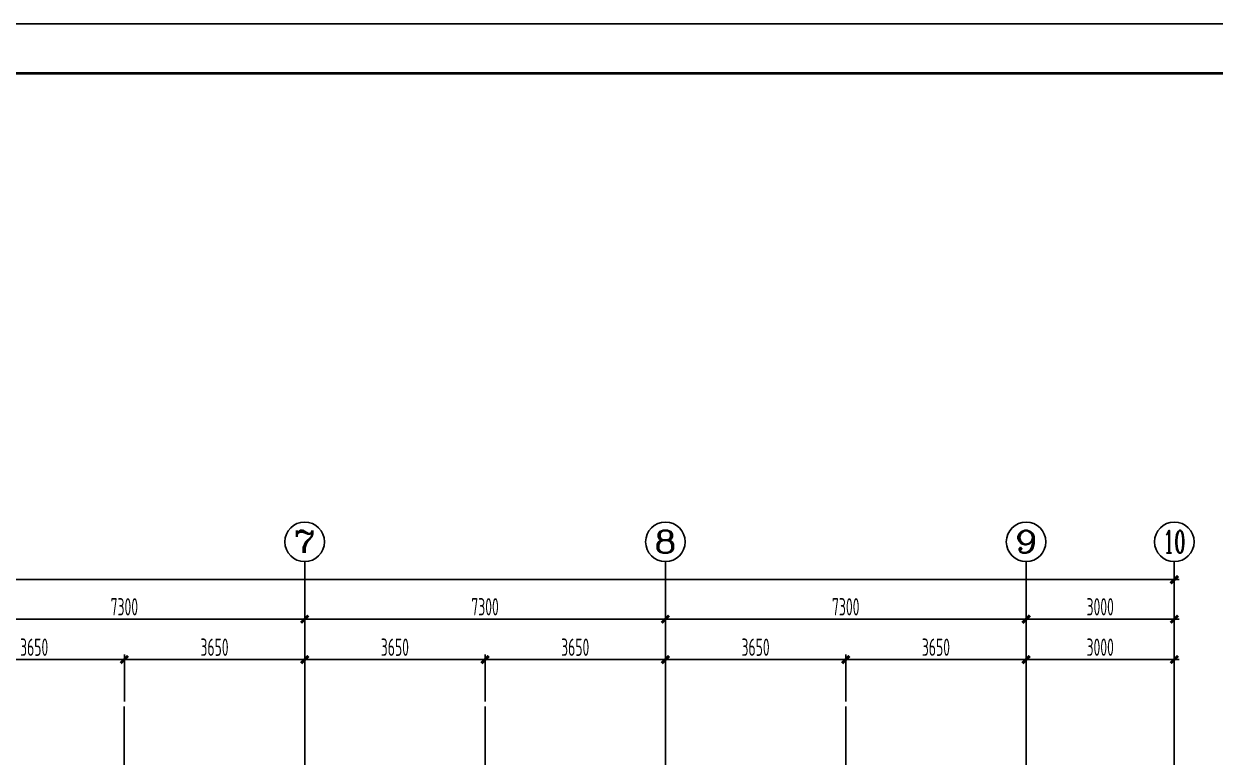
# Model space of a CAD drawing. Extents: x -472319 to -112444, y -516749 to -5704.
# Drawn here: x -172633 to -148522, y -230439 to -215611 of the extents above; entities that cross this region are included whole.
import ezdxf
from ezdxf.enums import TextEntityAlignment as Align

# ---------------------------------------------------------------- set-up
doc = ezdxf.new("R2010")
doc.units = 0
doc.header["$LTSCALE"] = 100
doc.header["$MEASUREMENT"] = 0
doc.linetypes.add('CENTER', pattern=[2, 1.25, -0.25, 0.25, -0.25])
doc.linetypes.add('DOTE', pattern=[2.42, 2, -0.2, 0.02, -0.2])
for name, color, linetype in [('1301', 24, 'Continuous'), ('AXIS', 3, 'Continuous'), ('AXIS_TEXT', 7, 'Continuous'), ('DOTE', 1, 'CENTER'), ('FRAME', 3, 'Continuous'), ('填充', 8, 'Continuous')]:
    doc.layers.add(name, color=color, linetype=linetype)
doc.styles.add('_TCH_AXIS', font='COMPLEX', dxfattribs={"bigfont": 'GBCBIG'})
doc.styles.add('COMPLEX', font='COMPLEX')
doc.styles.add('HZ', font='tssdeng.shx', dxfattribs={"width": 0.6, "height": 350, "bigfont": 'a.shx'})
doc.dimstyles.new('DIMN', dxfattribs={"dimtxt": 350, "dimasz": 150, "dimexe": 100, "dimexo": 100, "dimgap": 75, "dimtad": 1, "dimdec": 0, "dimzin": 0, "dimdsep": 46, "dimtxsty": 'HZ', "dimblk": 'ARCHTICK', "dimcen": 0.09, "dimdle": 100, "dimclrd": 3, "dimclre": 3, "dimclrt": 7, "dimazin": 2, "dimtfac": 1, "dimtdec": 0, "dimtmove": 2, "dimatfit": 3, "dimldrblk": 'ARCHTICK', "dimfxl": 1, "dimtolj": 1, "dimtzin": 0, "dimarcsym": 0})

# ---------------------------------------------------------------- blocks, each defined once
blk = doc.blocks.new('_ArchTick')
at = {"color": 0, "linetype": 'ByBlock', "const_width": 0.4}
blk.add_lwpolyline([(-0.5, -0.5), (0.5, 0.5)], dxfattribs=at)
blk = doc.blocks.new('*D1529')
at = {"layer": 'AXIS', "color": 3, "lineweight": -2, "transparency": 16777216}
for p, q in [((-174249, -229315), (-174249, -227549)), ((-166949, -229315), (-166949, -227549)), ((-174349, -227649), (-166849, -227649))]:
    blk.add_line(p, q, dxfattribs=at)
at = {"layer": 'Defpoints', "color": 0, "transparency": 16777216}
for p in [(-166949, -227649), (-174249, -229415), (-166949, -229415)]:
    blk.add_point(p, dxfattribs=at)
at = {"layer": 'AXIS', "color": 3, "lineweight": -2, "transparency": 16777216, "xscale": 150, "yscale": 150, "zscale": 150, "rotation": 180}
blk.add_blockref('_ArchTick', (-174249, -227649), dxfattribs=at)
at = {"layer": 'AXIS', "color": 3, "lineweight": -2, "transparency": 16777216, "xscale": 150, "yscale": 150, "zscale": 150}
blk.add_blockref('_ArchTick', (-166949, -227649), dxfattribs=at)
at = {"layer": 'AXIS', "color": 7, "transparency": 16777216, "insert": (-170599, -227399), "char_height": 350, "attachment_point": 5, "style": 'HZ'}
blk.add_mtext('\\A1;7300', dxfattribs=at)
blk = doc.blocks.new('*D1530')
at = {"layer": 'AXIS', "color": 3, "lineweight": -2, "transparency": 16777216}
for p, q in [((-166949, -229315), (-166949, -227549)), ((-159649, -229315), (-159649, -227549)), ((-167049, -227649), (-159549, -227649))]:
    blk.add_line(p, q, dxfattribs=at)
at = {"layer": 'Defpoints', "color": 0, "transparency": 16777216}
for p in [(-159649, -227649), (-166949, -229415), (-159649, -229415)]:
    blk.add_point(p, dxfattribs=at)
at = {"layer": 'AXIS', "color": 3, "lineweight": -2, "transparency": 16777216, "xscale": 150, "yscale": 150, "zscale": 150, "rotation": 180}
blk.add_blockref('_ArchTick', (-166949, -227649), dxfattribs=at)
at = {"layer": 'AXIS', "color": 3, "lineweight": -2, "transparency": 16777216, "xscale": 150, "yscale": 150, "zscale": 150}
blk.add_blockref('_ArchTick', (-159649, -227649), dxfattribs=at)
at = {"layer": 'AXIS', "color": 7, "transparency": 16777216, "insert": (-163299, -227399), "char_height": 350, "attachment_point": 5, "style": 'HZ'}
blk.add_mtext('\\A1;7300', dxfattribs=at)
blk = doc.blocks.new('*D1531')
at = {"layer": 'AXIS', "color": 3, "lineweight": -2, "transparency": 16777216}
for p, q in [((-159649, -229315), (-159649, -227549)), ((-152349, -229315), (-152349, -227549)), ((-159749, -227649), (-152249, -227649))]:
    blk.add_line(p, q, dxfattribs=at)
at = {"layer": 'Defpoints', "color": 0, "transparency": 16777216}
for p in [(-152349, -227649), (-159649, -229415), (-152349, -229415)]:
    blk.add_point(p, dxfattribs=at)
at = {"layer": 'AXIS', "color": 3, "lineweight": -2, "transparency": 16777216, "xscale": 150, "yscale": 150, "zscale": 150, "rotation": 180}
blk.add_blockref('_ArchTick', (-159649, -227649), dxfattribs=at)
at = {"layer": 'AXIS', "color": 3, "lineweight": -2, "transparency": 16777216, "xscale": 150, "yscale": 150, "zscale": 150}
blk.add_blockref('_ArchTick', (-152349, -227649), dxfattribs=at)
at = {"layer": 'AXIS', "color": 7, "transparency": 16777216, "insert": (-155999, -227399), "char_height": 350, "attachment_point": 5, "style": 'HZ'}
blk.add_mtext('\\A1;7300', dxfattribs=at)
blk = doc.blocks.new('*D1532')
at = {"layer": 'AXIS', "color": 3, "lineweight": -2, "transparency": 16777216}
for p, q in [((-152349, -229315), (-152349, -227549)), ((-149349, -229315), (-149349, -227549)), ((-152449, -227649), (-149249, -227649))]:
    blk.add_line(p, q, dxfattribs=at)
at = {"layer": 'Defpoints', "color": 0, "transparency": 16777216}
for p in [(-149349, -227649), (-152349, -229415), (-149349, -229415)]:
    blk.add_point(p, dxfattribs=at)
at = {"layer": 'AXIS', "color": 3, "lineweight": -2, "transparency": 16777216, "xscale": 150, "yscale": 150, "zscale": 150, "rotation": 180}
blk.add_blockref('_ArchTick', (-152349, -227649), dxfattribs=at)
at = {"layer": 'AXIS', "color": 3, "lineweight": -2, "transparency": 16777216, "xscale": 150, "yscale": 150, "zscale": 150}
blk.add_blockref('_ArchTick', (-149349, -227649), dxfattribs=at)
at = {"layer": 'AXIS', "color": 7, "transparency": 16777216, "insert": (-150849, -227399), "char_height": 350, "attachment_point": 5, "style": 'HZ'}
blk.add_mtext('\\A1;3000', dxfattribs=at)
blk = doc.blocks.new('*D1533')
at = {"layer": 'AXIS', "color": 3, "lineweight": -2, "transparency": 16777216}
for p, q in [((-209249, -226849), (-149249, -226849)), ((-209149, -229315), (-209149, -226749)), ((-149349, -229315), (-149349, -226749))]:
    blk.add_line(p, q, dxfattribs=at)
at = {"layer": 'Defpoints', "color": 0, "transparency": 16777216}
for p in [(-149349, -226849), (-209149, -229415), (-149349, -229415)]:
    blk.add_point(p, dxfattribs=at)
at = {"layer": 'AXIS', "color": 3, "lineweight": -2, "transparency": 16777216, "xscale": 150, "yscale": 150, "zscale": 150, "rotation": 180}
blk.add_blockref('_ArchTick', (-209149, -226849), dxfattribs=at)
at = {"layer": 'AXIS', "color": 3, "lineweight": -2, "transparency": 16777216, "xscale": 150, "yscale": 150, "zscale": 150}
blk.add_blockref('_ArchTick', (-149349, -226849), dxfattribs=at)
at = {"layer": 'AXIS', "color": 7, "transparency": 16777216, "insert": (-179249, -226599), "char_height": 350, "attachment_point": 5, "style": 'HZ'}
blk.add_mtext('\\A1;59800', dxfattribs=at)
blk = doc.blocks.new('_AXISO')
blk.add_circle((0, 0), 0.5)
at = {"layer": 'AXIS_TEXT', "style": 'COMPLEX', "width": 1.041667}
blk.add_attdef('A', text='', height=0.56, dxfattribs=at).set_placement((-0.25, -0.28), (0.25, -0.28), align=Align.FIT)
blk = doc.blocks.new('*D1804')
at = {"layer": '1301', "color": 3, "lineweight": -2, "transparency": 16777216}
for p, q in [((-152249, -228466), (-156099, -228466)), ((-155999, -229315), (-155999, -228366)), ((-152349, -229315), (-152349, -228366))]:
    blk.add_line(p, q, dxfattribs=at)
at = {"layer": 'Defpoints', "color": 0, "transparency": 16777216}
for p in [(-155999, -228466), (-155999, -229415), (-152349, -229415)]:
    blk.add_point(p, dxfattribs=at)
at = {"layer": '1301', "color": 3, "lineweight": -2, "transparency": 16777216, "xscale": 150, "yscale": 150, "zscale": 150, "rotation": 180}
blk.add_blockref('_ArchTick', (-155999, -228466), dxfattribs=at)
at = {"layer": '1301', "color": 3, "lineweight": -2, "transparency": 16777216, "xscale": 150, "yscale": 150, "zscale": 150}
blk.add_blockref('_ArchTick', (-152349, -228466), dxfattribs=at)
at = {"layer": '1301', "color": 7, "transparency": 16777216, "insert": (-154174, -228216), "char_height": 350, "attachment_point": 5, "style": 'HZ'}
blk.add_mtext('\\A1;3650', dxfattribs=at)
blk = doc.blocks.new('*D1805')
at = {"layer": '1301', "color": 3, "lineweight": -2, "transparency": 16777216}
for p, q in [((-159749, -228466), (-155899, -228466)), ((-159649, -229315), (-159649, -228366)), ((-155999, -229315), (-155999, -228366))]:
    blk.add_line(p, q, dxfattribs=at)
at = {"layer": 'Defpoints', "color": 0, "transparency": 16777216}
for p in [(-155999, -228466), (-159649, -229415), (-155999, -229415)]:
    blk.add_point(p, dxfattribs=at)
at = {"layer": '1301', "color": 3, "lineweight": -2, "transparency": 16777216, "xscale": 150, "yscale": 150, "zscale": 150, "rotation": 180}
blk.add_blockref('_ArchTick', (-159649, -228466), dxfattribs=at)
at = {"layer": '1301', "color": 3, "lineweight": -2, "transparency": 16777216, "xscale": 150, "yscale": 150, "zscale": 150}
blk.add_blockref('_ArchTick', (-155999, -228466), dxfattribs=at)
at = {"layer": '1301', "color": 7, "transparency": 16777216, "insert": (-157824, -228216), "char_height": 350, "attachment_point": 5, "style": 'HZ'}
blk.add_mtext('\\A1;3650', dxfattribs=at)
blk = doc.blocks.new('*D1806')
at = {"layer": '1301', "color": 3, "lineweight": -2, "transparency": 16777216}
for p, q in [((-152449, -228466), (-149249, -228466)), ((-152349, -229315), (-152349, -228366)), ((-149349, -229215), (-149349, -228366))]:
    blk.add_line(p, q, dxfattribs=at)
at = {"layer": 'Defpoints', "color": 0, "transparency": 16777216}
for p in [(-149349, -228466), (-152349, -229415), (-149349, -229315)]:
    blk.add_point(p, dxfattribs=at)
at = {"layer": '1301', "color": 3, "lineweight": -2, "transparency": 16777216, "xscale": 150, "yscale": 150, "zscale": 150, "rotation": 180}
blk.add_blockref('_ArchTick', (-152349, -228466), dxfattribs=at)
at = {"layer": '1301', "color": 3, "lineweight": -2, "transparency": 16777216, "xscale": 150, "yscale": 150, "zscale": 150}
blk.add_blockref('_ArchTick', (-149349, -228466), dxfattribs=at)
at = {"layer": '1301', "color": 7, "transparency": 16777216, "insert": (-150849, -228216), "char_height": 350, "attachment_point": 5, "style": 'HZ'}
blk.add_mtext('\\A1;3000', dxfattribs=at)
blk = doc.blocks.new('*D1807')
at = {"layer": '1301', "color": 3, "lineweight": -2, "transparency": 16777216}
for p, q in [((-159549, -228466), (-163399, -228466)), ((-163299, -229315), (-163299, -228366)), ((-159649, -229315), (-159649, -228366))]:
    blk.add_line(p, q, dxfattribs=at)
at = {"layer": 'Defpoints', "color": 0, "transparency": 16777216}
for p in [(-163299, -228466), (-163299, -229415), (-159649, -229415)]:
    blk.add_point(p, dxfattribs=at)
at = {"layer": '1301', "color": 3, "lineweight": -2, "transparency": 16777216, "xscale": 150, "yscale": 150, "zscale": 150, "rotation": 180}
blk.add_blockref('_ArchTick', (-163299, -228466), dxfattribs=at)
at = {"layer": '1301', "color": 3, "lineweight": -2, "transparency": 16777216, "xscale": 150, "yscale": 150, "zscale": 150}
blk.add_blockref('_ArchTick', (-159649, -228466), dxfattribs=at)
at = {"layer": '1301', "color": 7, "transparency": 16777216, "insert": (-161474, -228216), "char_height": 350, "attachment_point": 5, "style": 'HZ'}
blk.add_mtext('\\A1;3650', dxfattribs=at)
blk = doc.blocks.new('*D1808')
at = {"layer": '1301', "color": 3, "lineweight": -2, "transparency": 16777216}
for p, q in [((-167049, -228466), (-163199, -228466)), ((-166949, -229315), (-166949, -228366)), ((-163299, -229315), (-163299, -228366))]:
    blk.add_line(p, q, dxfattribs=at)
at = {"layer": 'Defpoints', "color": 0, "transparency": 16777216}
for p in [(-163299, -228466), (-166949, -229415), (-163299, -229415)]:
    blk.add_point(p, dxfattribs=at)
at = {"layer": '1301', "color": 3, "lineweight": -2, "transparency": 16777216, "xscale": 150, "yscale": 150, "zscale": 150, "rotation": 180}
blk.add_blockref('_ArchTick', (-166949, -228466), dxfattribs=at)
at = {"layer": '1301', "color": 3, "lineweight": -2, "transparency": 16777216, "xscale": 150, "yscale": 150, "zscale": 150}
blk.add_blockref('_ArchTick', (-163299, -228466), dxfattribs=at)
at = {"layer": '1301', "color": 7, "transparency": 16777216, "insert": (-165124, -228216), "char_height": 350, "attachment_point": 5, "style": 'HZ'}
blk.add_mtext('\\A1;3650', dxfattribs=at)
blk = doc.blocks.new('*D1809')
at = {"layer": '1301', "color": 3, "lineweight": -2, "transparency": 16777216}
for p, q in [((-166849, -228466), (-170699, -228466)), ((-170599, -229315), (-170599, -228366)), ((-166949, -229315), (-166949, -228366))]:
    blk.add_line(p, q, dxfattribs=at)
at = {"layer": 'Defpoints', "color": 0, "transparency": 16777216}
for p in [(-170599, -228466), (-170599, -229415), (-166949, -229415)]:
    blk.add_point(p, dxfattribs=at)
at = {"layer": '1301', "color": 3, "lineweight": -2, "transparency": 16777216, "xscale": 150, "yscale": 150, "zscale": 150, "rotation": 180}
blk.add_blockref('_ArchTick', (-170599, -228466), dxfattribs=at)
at = {"layer": '1301', "color": 3, "lineweight": -2, "transparency": 16777216, "xscale": 150, "yscale": 150, "zscale": 150}
blk.add_blockref('_ArchTick', (-166949, -228466), dxfattribs=at)
at = {"layer": '1301', "color": 7, "transparency": 16777216, "insert": (-168774, -228216), "char_height": 350, "attachment_point": 5, "style": 'HZ'}
blk.add_mtext('\\A1;3650', dxfattribs=at)
blk = doc.blocks.new('*D1810')
at = {"layer": '1301', "color": 3, "lineweight": -2, "transparency": 16777216}
for p, q in [((-174349, -228466), (-170499, -228466)), ((-174249, -229315), (-174249, -228366)), ((-170599, -229315), (-170599, -228366))]:
    blk.add_line(p, q, dxfattribs=at)
at = {"layer": 'Defpoints', "color": 0, "transparency": 16777216}
for p in [(-170599, -228466), (-174249, -229415), (-170599, -229415)]:
    blk.add_point(p, dxfattribs=at)
at = {"layer": '1301', "color": 3, "lineweight": -2, "transparency": 16777216, "xscale": 150, "yscale": 150, "zscale": 150, "rotation": 180}
blk.add_blockref('_ArchTick', (-174249, -228466), dxfattribs=at)
at = {"layer": '1301', "color": 3, "lineweight": -2, "transparency": 16777216, "xscale": 150, "yscale": 150, "zscale": 150}
blk.add_blockref('_ArchTick', (-170599, -228466), dxfattribs=at)
at = {"layer": '1301', "color": 7, "transparency": 16777216, "insert": (-172424, -228216), "char_height": 350, "attachment_point": 5, "style": 'HZ'}
blk.add_mtext('\\A1;3650', dxfattribs=at)
blk = doc.blocks.new('A$C20674F94')
at = {"layer": 'FRAME'}
for p, q in [((84100, 59400), (0, 59400)), ((83100, 58400), (2500, 58400))]:
    blk.add_line(p, q, dxfattribs=at)
at = {"layer": 'FRAME', "const_width": 50}
blk.add_lwpolyline([(2500, 58400), (83100, 58400), (83100, 1000), (2500, 1000), (2500, 58400)], dxfattribs=at)

msp = doc.modelspace()

# ---------------------------------------------------------------- linework, layer by layer
at = {"layer": 'AXIS'}
for p, q in [((-166949.329, -229415.242), (-166949.329, -226484.447)), ((-159649.329, -229415.242), (-159649.329, -226484.447)), ((-152349.329, -229415.242), (-152349.329, -226484.447)), ((-149349.329, -229415.242), (-149349.329, -226484.447))]:
    msp.add_line(p, q, dxfattribs=at)
at = {"layer": 'DOTE', "linetype": 'DOTE', "ltscale": 10}
for p, q in [((-170599.329, -229415.242), (-170599.329, -251565.282)), ((-166949.329, -229415.242), (-166949.329, -251565.282)), ((-163299.329, -229415.242), (-163299.329, -251565.282)), ((-159649.329, -229415.242), (-159649.329, -251565.282)), ((-155999.329, -229415.242), (-155999.329, -251565.282)), ((-152349.329, -229415.242), (-152349.329, -251565.282)), ((-149349.329, -229415.242), (-149349.329, -251565.282))]:
    msp.add_line(p, q, dxfattribs=at)

# ---------------------------------------------------------------- block references
at = {"layer": 'AXIS'}
ref = msp.add_blockref('_AXISO', (-166949.329, -226084.447), dxfattribs=dict(at, xscale=800, yscale=800, zscale=800))
ref.add_attrib('A', '7', dxfattribs={"layer": 'AXIS_TEXT', "height": 452.548, "style": '_TCH_AXIS', "width": 1.5}).set_placement((-167175.603, -226310.721), (-166723.055, -226310.721), align=Align.FIT)
ref = msp.add_blockref('_AXISO', (-159649.329, -226084.447), dxfattribs=dict(at, xscale=800, yscale=800, zscale=800))
ref.add_attrib('A', '8', dxfattribs={"layer": 'AXIS_TEXT', "height": 452.548, "style": '_TCH_AXIS', "width": 1.5}).set_placement((-159875.603, -226310.721), (-159423.055, -226310.721), align=Align.FIT)
ref = msp.add_blockref('_AXISO', (-152349.329, -226084.447), dxfattribs=dict(at, xscale=800, yscale=800, zscale=800))
ref.add_attrib('A', '9', dxfattribs={"layer": 'AXIS_TEXT', "height": 452.548, "style": '_TCH_AXIS', "width": 1.5}).set_placement((-152575.603, -226310.721), (-152123.055, -226310.721), align=Align.FIT)
ref = msp.add_blockref('_AXISO', (-149349.329, -226084.447), dxfattribs=dict(at, xscale=800, yscale=800, zscale=800))
ref.add_attrib('A', '10', dxfattribs={"layer": 'AXIS_TEXT', "height": 452.5483, "style": '_TCH_AXIS', "width": 0.724138}).set_placement((-149575.603, -226310.721), (-149123.055, -226310.721), align=Align.FIT)
at = {"layer": '填充'}
msp.add_blockref('A$C20674F94', (-218450.5, -275010.5), dxfattribs=at)

# ---------------------------------------------------------------- dimensions: what is measured, and where the dimension line sits
at = {"layer": '1301', "color": 7}
for base, p1, p2, picture, middle in [((-170599.329, -228466.5), (-174249.329, -229415.242), (-170599.329, -229415.242), '*D1810', (-172424.329, -228216.5)), ((-163299.329, -228466.5), (-166949.329, -229415.242), (-163299.329, -229415.242), '*D1808', (-165124.329, -228216.5)), ((-155999.329, -228466.5), (-159649.329, -229415.242), (-155999.329, -229415.242), '*D1805', (-157824.329, -228216.5))]:
    dim = msp.add_linear_dim(base=base, p1=p1, p2=p2, angle=180, dimstyle='DIMN', override={"dimfxl": 100}, dxfattribs=at)
    dim.commit()
    dim.dimension.update_dxf_attribs({"geometry": picture, "text_midpoint": middle})
for base, p1, p2, picture, middle in [((-170599.329, -228466.5), (-166949.329, -229415.242), (-170599.329, -229415.242), '*D1809', (-168774.329, -228216.5)), ((-163299.329, -228466.5), (-159649.329, -229415.242), (-163299.329, -229415.242), '*D1807', (-161474.329, -228216.5)), ((-155999.329, -228466.5), (-152349.329, -229415.242), (-155999.329, -229415.242), '*D1804', (-154174.329, -228216.5)), ((-149349.329, -228466.5), (-152349.329, -229415.242), (-149349.329, -229315.242), '*D1806', (-150849.329, -228216.5))]:
    dim = msp.add_linear_dim(base=base, p1=p1, p2=p2, dimstyle='DIMN', override={"dimfxl": 100}, dxfattribs=at)
    dim.commit()
    dim.dimension.update_dxf_attribs({"geometry": picture, "text_midpoint": middle})
at = {"layer": 'AXIS'}
for p1, p2, distance, picture, middle in [((-209149.329, -229415.242), (-149349.329, -229415.242), 2566.5, '*D1533', (-179249.329, -226598.742)), ((-174249.329, -229415.242), (-166949.329, -229415.242), 1766.5, '*D1529', (-170599.329, -227398.742)), ((-166949.329, -229415.242), (-159649.329, -229415.242), 1766.5, '*D1530', (-163299.329, -227398.742)), ((-159649.329, -229415.242), (-152349.329, -229415.242), 1766.5, '*D1531', (-155999.329, -227398.742)), ((-152349.329, -229415.242), (-149349.329, -229415.242), 1766.5, '*D1532', (-150849.329, -227398.742))]:
    dim = msp.add_aligned_dim(p1=p1, p2=p2, distance=distance, dimstyle='DIMN', dxfattribs=at)
    dim.commit()
    dim.dimension.update_dxf_attribs({"geometry": picture, "text_midpoint": middle})

doc.saveas('drawing.dxf')
